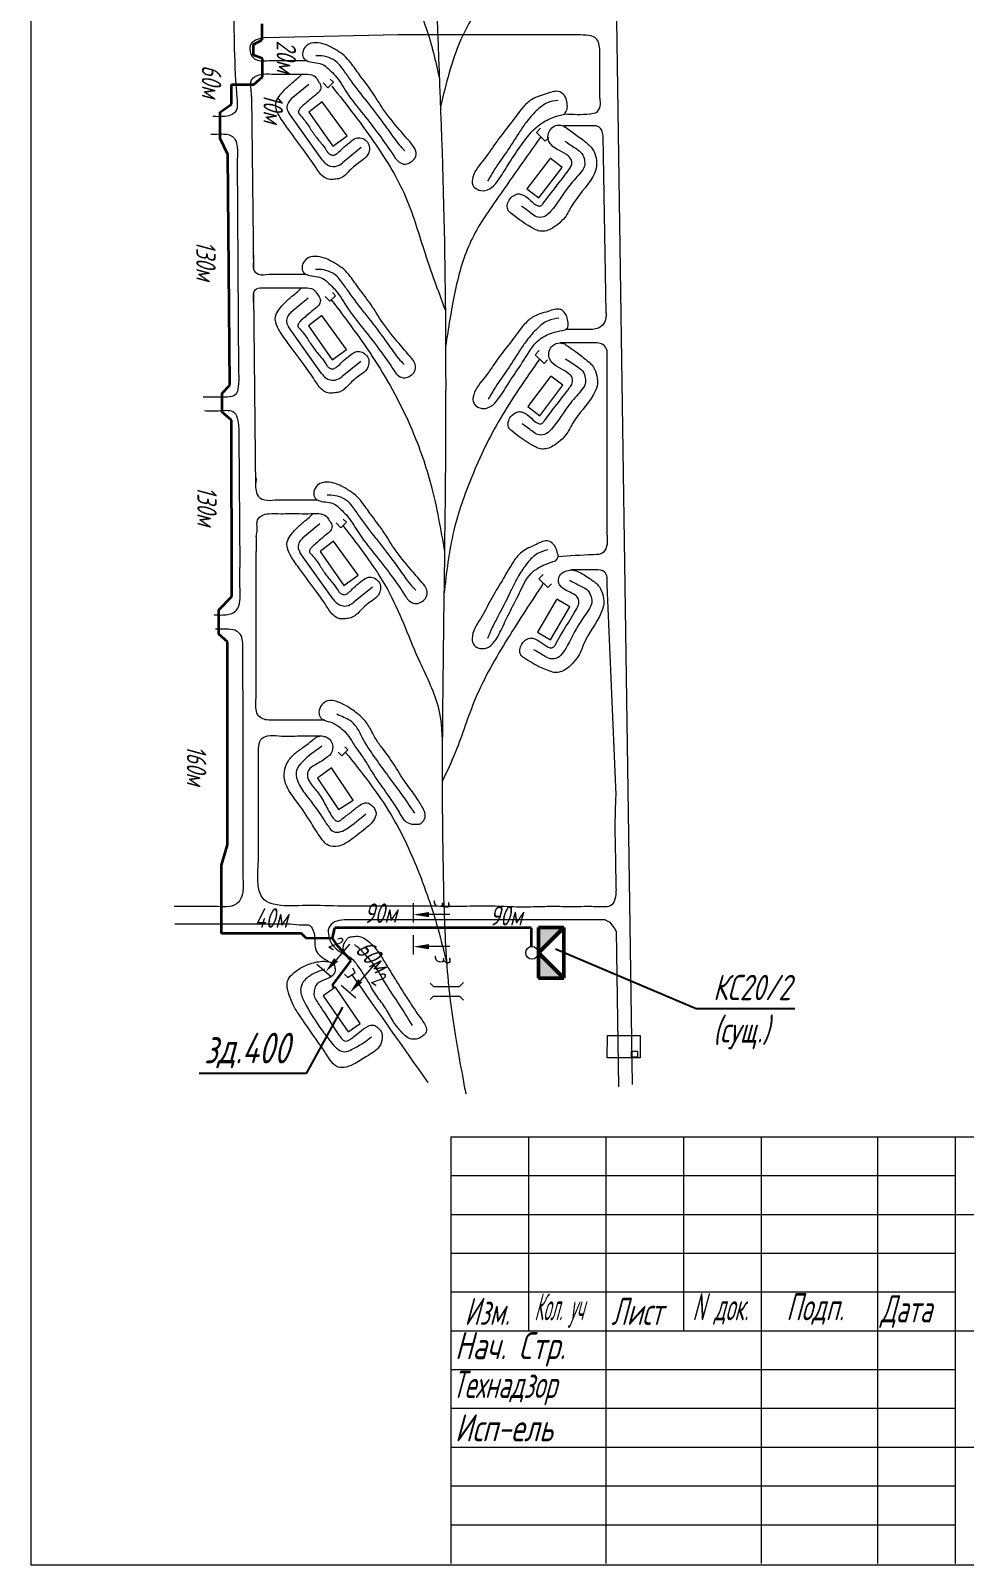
# Model space of a CAD drawing. Header units: millimetres. Extents: x 13096 to 18634, y -492 to 9335.
# Drawn here: x 13138 to 13625, y 2184 to 2985 of the extents above; entities that cross this region are included whole.
import ezdxf
from ezdxf import colors
from ezdxf.entities.mleader import LeaderData, LeaderLine
from ezdxf.math import Vec2, Vec3

# ---------------------------------------------------------------- set-up
doc = ezdxf.new("R2010")
doc.units = ezdxf.units.MM
for name, color, linetype, lineweight in [('Линия выноска', 137, 'Continuous', 20), ('Линия связи (Вновь)', 3, 'Continuous', 60), ('Рамка толстая', 7, 'Continuous', 60), ('Строительный', 251, 'Continuous', 13), ('ТаБлица', 253, 'Continuous', 25), ('текст', 7, 'Continuous', 25), ('Щиты пульты (Вновь)', 5, 'Continuous', 50), ('Элемент эл. схем', 7, 'Continuous', 35)]:
    doc.layers.add(name, color=color, linetype=linetype, lineweight=lineweight)
doc.styles.add('Simplex', font='simplex.shx', dxfattribs={"width": 0.7, "oblique": 15})

# ---------------------------------------------------------------- blocks, each defined once
blk = doc.blocks.new('_None')
blk = doc.blocks.new('A$C4BB167BF')
at = {"layer": 'Щиты пульты (Вновь)', "true_color": 0xc7c8ca}
h = blk.add_hatch(color=9, dxfattribs=at)
h.paths.add_polyline_path([(0, 3), (0, 0), (3, 3)])
h.paths.add_polyline_path([(6, 3), (3, 3), (6, 0)])
at = {"layer": 'Щиты пульты (Вновь)', "color": 252, "true_color": 0x939598}
for p, q in [((0, 3), (0, 0)), ((6, 3), (0, 3)), ((0, 0), (3, 3)), ((3, 3), (6, 0)), ((6, 0), (6, 3)), ((0, 0), (6, 0))]:
    blk.add_line(p, q, dxfattribs=at)

msp = doc.modelspace()

# ---------------------------------------------------------------- linework, layer by layer
at = {"color": 18, "lineweight": 20, "true_color": 0x000000}
for p, q in [((13437.91934, 2521.24113), (13440.30921, 2520.06817)), ((13440.30921, 2520.06817), (13442.1243, 2517.65052)), ((13442.1243, 2517.65052), (13442.77018, 2516.69743)), ((13442.77018, 2516.69743), (13443.56679, 2515.15436)), ((13357.30171, 2408.05611), (14106.55171, 2408.05611)), ((13357.30171, 2408.05611), (13357.30171, 2185.30611)), ((13397.80171, 2408.05611), (13397.80171, 2306.80611)), ((13438.30171, 2408.05611), (13438.30171, 2185.30611)), ((13478.80171, 2408.05611), (13478.80171, 2306.80611)), ((13519.30171, 2408.05611), (13519.30171, 2185.30611)), ((13580.05171, 2408.05611), (13580.05171, 2185.30611)), ((13620.55171, 2408.05611), (13620.55171, 2185.30611)), ((13357.30171, 2387.80611), (13620.55171, 2387.80611)), ((13357.30171, 2367.55611), (13620.55171, 2367.55611)), ((13620.55171, 2367.55611), (14106.55171, 2367.55611)), ((13357.30171, 2347.30611), (13620.55171, 2347.30611)), ((13357.30171, 2327.05611), (13620.55171, 2327.05611)), ((13357.30171, 2306.80611), (14106.55171, 2306.80611)), ((13357.30171, 2286.55611), (13620.55171, 2286.55611)), ((13357.30171, 2266.30611), (13620.55171, 2266.30611)), ((13357.30171, 2246.05611), (13620.55171, 2246.05611)), ((13620.55171, 2246.05611), (14106.55171, 2246.05611)), ((13357.30171, 2225.80611), (13620.55171, 2225.80611)), ((13357.30171, 2205.55611), (13620.55171, 2205.55611))]:
    msp.add_line(p, q, dxfattribs=at)
for points in [[(13439.04536, 2460.96476), (13456.09073, 2460.96476), (13456.09073, 2449.29416), (13438.98818, 2449.29416)], [(13451.70036, 2452.72053), (13454.76646, 2452.72053), (13454.76646, 2449.63742), (13451.70036, 2449.63742)]]:
    msp.add_lwpolyline(points, close=True, dxfattribs=at)
at = {"layer": 'Линия связи (Вновь)', "color": 18, "lineweight": 35, "true_color": 0x000000}
for p, q in [((13258.87063, 2980.47412), (13258.87063, 2988.83617)), ((13254.42997, 2978.11313), (13258.87063, 2980.47412)), ((13254.42997, 2972.47418), (13254.42997, 2978.11313)), ((13259.00807, 2970.80811), (13254.42997, 2972.47418)), ((13259.00807, 2961.19164), (13259.00807, 2970.80811)), ((13242.86012, 2957.20907), (13254.53583, 2957.20907)), ((13242.86012, 2946.98477), (13242.86012, 2957.20907)), ((13254.53583, 2957.20907), (13259.00807, 2961.19164)), ((13236.95463, 2942.79428), (13242.86012, 2946.98477)), ((13236.95463, 2929.06979), (13236.95463, 2942.79428)), ((13240.89701, 2920.72978), (13236.95463, 2929.06979)), ((13242.01898, 2800.27652), (13240.89701, 2920.72978)), ((13238.00221, 2796.05937), (13242.01898, 2800.27652)), ((13238.03012, 2786.22214), (13238.00221, 2796.05937)), ((13242.82058, 2782.08469), (13238.03012, 2786.22214)), ((13243.00063, 2689.93261), (13242.82058, 2782.08469)), ((13236.29978, 2683.01914), (13243.00063, 2689.93261)), ((13236.32808, 2670.39903), (13236.29978, 2683.01914)), ((13240.78474, 2666.28333), (13236.32808, 2670.39903)), ((13240.74237, 2560.39287), (13240.78474, 2666.28333)), ((13237.63774, 2549.72242), (13240.74237, 2560.39287)), ((13237.67279, 2514.14658), (13237.63642, 2549.76285)), ((13295.6594, 2511.62574), (13296.84887, 2517.13926)), ((13399.22183, 2517.13926), (13296.84887, 2517.13926)), ((13399.22183, 2517.13926), (13399.22183, 2507.30864)), ((13279.36714, 2514.1673), (13237.67279, 2514.14658)), ((13282.06131, 2511.45048), (13279.36714, 2514.1673)), ((13295.6594, 2511.62574), (13282.06131, 2511.45048)), ((13298.34005, 2507.45436), (13295.6594, 2511.62574)), ((13305.34686, 2499.99739), (13298.34005, 2507.45436)), ((13295.59913, 2487.08845), (13305.34686, 2499.99739)), ((13296.56805, 2485.63009), (13295.59913, 2487.08845))]:
    msp.add_line(p, q, dxfattribs=at)
at = {"layer": 'Рамка толстая', "color": 18, "lineweight": 20, "true_color": 0x000000}
for p in [(13138.07261, 3517.50277), (14106.69761, 2184.37777)]:
    msp.add_line(p, (13138.07261, 2184.37777), dxfattribs=at)
at = {"layer": 'Строительный', "color": 18, "lineweight": 20, "true_color": 0x000000}
for p, q in [((13437.41813, 3415.56604), (13451.95923, 2435.27087)), ((13329.83773, 2983.1411), (13260.02952, 2981.55307)), ((13415.95183, 2983.1411), (13329.83773, 2983.1411)), ((13435.08885, 2950.06338), (13435.08885, 2975.86189)), ((13283.16852, 2957.22946), (13274.0687, 2949.77466)), ((13290.68569, 2958.05432), (13293.19127, 2955.54873)), ((13293.19127, 2955.54873), (13296.08376, 2958.44122)), ((13296.08376, 2958.44122), (13294.44696, 2960.07802)), ((13253.38191, 2950.91304), (13254.27869, 2860.83341)), ((13290.15835, 2917.96751), (13272.79461, 2942.36374)), ((13401.98741, 2932.1242), (13404.18565, 2934.37712)), ((13406.64376, 2927.58086), (13401.98741, 2932.1242)), ((13420.24447, 2935.72727), (13416.34495, 2935.72727)), ((13310.59691, 2924.28518), (13300.87636, 2916.34652)), ((13408.53699, 2929.52119), (13406.64376, 2927.58086)), ((13438.4168, 2837.99328), (13436.84174, 2930.3982)), ((13245.84912, 2918.28742), (13246.59054, 2806.68284)), ((13254.40674, 2847.97142), (13255.41544, 2746.65051)), ((13282.91067, 2845.69298), (13273.81085, 2838.23817)), ((13291.75498, 2846.61603), (13294.26056, 2844.11045)), ((13294.26056, 2844.11045), (13297.15305, 2847.00294)), ((13297.15305, 2847.00294), (13295.51625, 2848.63974)), ((13289.9005, 2806.43102), (13272.53676, 2830.82726)), ((13431.25992, 2829.44777), (13417.35657, 2829.44777)), ((13433.5583, 2822.36798), (13414.31463, 2822.36798)), ((13310.33906, 2812.74869), (13300.61851, 2804.81003)), ((13401.32102, 2816.0923), (13403.51925, 2818.34521)), ((13405.97736, 2811.54896), (13401.32102, 2816.0923)), ((13407.87059, 2813.48928), (13405.97736, 2811.54896)), ((13438.85843, 2721.98618), (13438.85843, 2815.57465)), ((13246.71297, 2773.74722), (13247.18859, 2705.14056)), ((13288.99134, 2727.86161), (13279.89152, 2720.4068)), ((13297.46295, 2728.40837), (13299.96853, 2725.90278)), ((13299.96853, 2725.90278), (13302.86102, 2728.79527)), ((13302.86102, 2728.79527), (13301.22422, 2730.43207)), ((13255.66942, 2721.13846), (13255.74576, 2713.47066)), ((13255.74576, 2638.31337), (13255.74576, 2713.47066)), ((13295.98117, 2688.59965), (13278.61742, 2712.99588)), ((13403.27886, 2699.19596), (13405.4771, 2701.44888)), ((13407.93521, 2694.65262), (13403.27886, 2699.19596)), ((13316.41972, 2694.91732), (13306.69917, 2686.97866)), ((13409.82844, 2696.59294), (13407.93521, 2694.65262)), ((13443.60474, 2586.58298), (13438.85843, 2696.06567)), ((13248.76081, 2641.42067), (13248.76081, 2665.68727)), ((13248.76081, 2641.42067), (13248.76081, 2544.39805)), ((13303.58892, 2610.07368), (13302.06552, 2611.59709)), ((13256.9752, 2552.09368), (13256.9752, 2606.84336)), ((13300.43618, 2606.92093), (13298.55091, 2608.80621)), ((13303.58892, 2610.07368), (13300.43618, 2606.92093)), ((13213.28283, 2519.16951), (13273.25261, 2519.16951)), ((13437.91934, 2521.24113), (13305.22768, 2521.24113)), ((13443.60474, 2515.4659), (13444.80576, 2434.08449)), ((13301.83362, 2492.91386), (13303.65647, 2491.09101)), ((13303.65647, 2491.09101), (13307.42125, 2493.69472)), ((13307.42125, 2493.69472), (13306.22069, 2495.99549)), ((13346.47734, 2488.2545), (13348.28055, 2486.45129)), ((13348.28055, 2486.45129), (13361.83693, 2486.45129)), ((13361.83693, 2486.45129), (13363.9755, 2488.58986)), ((13346.47734, 2479.61232), (13348.28055, 2481.41553)), ((13348.28055, 2481.41553), (13361.83693, 2481.41553)), ((13361.83693, 2481.41553), (13363.9755, 2479.27697))]:
    msp.add_line(p, q, dxfattribs=at)
for points in [[(13290.20118, 2948.24359), (13283.29154, 2942.82595), (13295.71141, 2925.08758), (13303.23329, 2930.50521), (13290.20118, 2948.24359)], [(13409.00892, 2918.50068), (13397.05622, 2902.80242), (13403.31167, 2898.0395), (13415.44672, 2913.97726), (13409.19127, 2918.74018)], [(13289.94333, 2836.7071), (13283.03369, 2831.28947), (13295.45356, 2813.55109), (13302.97544, 2818.96873), (13289.94333, 2836.7071)], [(13409.4298, 2804.82717), (13397.47709, 2789.12891), (13403.73254, 2784.36599), (13415.8676, 2800.30375), (13409.61215, 2805.06666)], [(13296.02399, 2718.87573), (13289.11435, 2713.4581), (13301.53422, 2695.71972), (13309.05611, 2701.13735), (13296.02399, 2718.87573)], [(13412.51428, 2688.43026), (13402.50286, 2671.42808), (13409.27789, 2667.43873), (13419.44205, 2684.70029), (13412.66701, 2688.68964)], [(13295.11026, 2600.63595), (13287.74201, 2595.21186), (13298.75559, 2578.7846), (13306.35651, 2583.66629), (13295.11026, 2600.63595)], [(13297.18278, 2486.03865), (13290.71502, 2481.55139), (13303.73849, 2462.77987), (13310.02625, 2467.14224), (13297.18278, 2486.03865)]]:
    msp.add_lwpolyline(points, dxfattribs=at)
msp.add_open_spline([(13380.33147, 3464.73993), (13370.94443, 3450.56023), (13380.33147, 3464.73993), (13344.03209, 3398.95572), (13347.81408, 3266.07837), (13344.02647, 3093.8986), (13355.98815, 2895.84799), (13354.07398, 2702.01489), (13351.94123, 2568.08002), (13355.52776, 2481.11813), (13365.16158, 2430.44108), (13365.16158, 2430.44108), (13365.16158, 2430.44108), (13365.16158, 2430.44108), (13365.16158, 2430.44108), (13365.16158, 2430.44108), (13365.16158, 2430.44108), (13365.16158, 2430.44108), (13365.16158, 2430.44108)], degree=3, knots=[0, 0, 0, 0, 25.836333109, 49.871244762, 76.873917157, 116.334767859, 166.936096042, 211.721259242, 248.246118291, 257.850777941, 271.152471293, 282.284588503, 290.662390358, 305.749777897, 312.760031631, 324.633986925, 330.142951601, 332.123990533, 332.123990533, 332.123990533, 332.123990533], dxfattribs=at)
for points in [[(13294.28941, 3073.05697), (13315.7478, 3045.93649), (13332.8111, 3013.65021), (13344.45657, 2986.70124), (13351.36088, 2960.61392)], [(13402.96129, 3043.50527), (13381.85754, 3013.0509), (13362.62969, 2980.72242), (13351.92705, 2945.63776)], [(13244.08037, 3001.77584), (13245.79025, 2948.84878), (13245.32205, 2943.688), (13243.25364, 2941.61958), (13239.43861, 2940.55933), (13233.1336, 2940.55933)], [(13260.02952, 2981.55307), (13256.46995, 2980.71225), (13253.00786, 2978.27335), (13252.56401, 2974.54847), (13254.29505, 2971.12372), (13257.13573, 2969.79341), (13262.5064, 2969.79341)], [(13435.08885, 2975.86189), (13434.33621, 2979.28821), (13432.47813, 2981.7598), (13429.31399, 2982.74476), (13423.69047, 2983.1411), (13415.95183, 2983.1411)], [(13327.05752, 2920.84089), (13320.09778, 2930.71537), (13311.86765, 2941.38312), (13302.95595, 2953.23312), (13296.99046, 2961.94366), (13293.9927, 2964.94142), (13290.82682, 2967.49663), (13287.05319, 2968.57668), (13283.06886, 2969.30329), (13280.69305, 2970.73332), (13279.96575, 2973.4818), (13280.69305, 2975.81959), (13283.19441, 2978.32095), (13288.03019, 2978.98684), (13292.83668, 2977.72317), (13298.00977, 2974.93665), (13301.67788, 2972.31454), (13305.07759, 2968.60321), (13309.6417, 2962.34862), (13316.01662, 2953.70512), (13321.90321, 2944.56617), (13330.61691, 2933.53983), (13336.42673, 2926.73487), (13338.97973, 2922.7904), (13338.6643, 2918.96977), (13336.53788, 2916.84334), (13333.52782, 2915.68868), (13330.36796, 2916.72014), (13328.35884, 2918.77584), (13327.05752, 2920.84089)], [(13312.49104, 2949.68847), (13304.4927, 2960.34603), (13300.60356, 2965.76976), (13298.04327, 2968.72799), (13293.58182, 2971.33619), (13288.8299, 2972.26625), (13286.91246, 2972.26625)], [(13262.5064, 2969.79341), (13268.6304, 2969.79341), (13275.19863, 2969.79341), (13279.65565, 2969.79341), (13281.86607, 2969.79341)], [(13253.38191, 2950.91304), (13253.11765, 2954.65158), (13253.38191, 2959.49513), (13255.45032, 2961.56355), (13259.26535, 2962.6238), (13265.57036, 2962.6238)], [(13265.57036, 2962.6238), (13272.42549, 2962.6238), (13278.52902, 2962.6238), (13282.66638, 2962.6238), (13286.49701, 2961.33649), (13288.08632, 2959.09728), (13289.43496, 2956.60508), (13289.02745, 2954.1216), (13286.80767, 2951.90182), (13283.48511, 2949.09221), (13280.85848, 2946.8308), (13278.87923, 2945.04098), (13277.96638, 2943.70172), (13277.75525, 2942.58011), (13278.30284, 2941.82262), (13282.74552, 2936.13669), (13286.01648, 2931.18102), (13289.73315, 2926.52736), (13292.31561, 2923.04402), (13293.4678, 2921.40123), (13294.75279, 2920.59453), (13296.37639, 2920.39503), (13297.27067, 2920.84608), (13298.90884, 2922.06411), (13301.60581, 2924.65499), (13305.14624, 2927.54734), (13307.3467, 2929.03513), (13309.88055, 2929.43483), (13312.68113, 2928.28013), (13314.58252, 2925.74867), (13314.71201, 2922.44649), (13313.68356, 2920.13458), (13310.6548, 2917.35266), (13305.35163, 2913.11615), (13302.01037, 2909.77488), (13299.29763, 2908.24359), (13296.57246, 2907.8093), (13293.48096, 2907.8093), (13290.7385, 2909.17923), (13286.5257, 2914.53547), (13280.97956, 2922.39105), (13272.7478, 2933.6089), (13268.35668, 2939.93431), (13266.18837, 2944.60591), (13266.18837, 2948.26625), (13268.34782, 2951.88736), (13270.54942, 2954.4591)], [(13270.54942, 2954.4591), (13274.67547, 2958.23179), (13277.55836, 2960.63683), (13279.57843, 2962.65689)], [(13295.21574, 2956.41675), (13318.38728, 2925.55057), (13333.55142, 2899.07768), (13343.20623, 2871.1052), (13354.4856, 2839.28877)], [(13274.0687, 2949.77466), (13272.57513, 2947.85047), (13271.79992, 2944.9611), (13272.79461, 2942.36374)], [(13312.49104, 2949.68847), (13321.29713, 2938.11652), (13326.27619, 2931.24717), (13331.80848, 2924.14096), (13333.30943, 2922.64001)], [(13416.59161, 2941.75595), (13411.03676, 2940.18146), (13404.29869, 2936.74228), (13395.03171, 2927.01884), (13388.47053, 2917.20626), (13383.37683, 2909.1805), (13375.20108, 2901.89445), (13371.00927, 2902.53426), (13368.85229, 2904.69124), (13368.85229, 2908.93736), (13375.00157, 2918.58001), (13381.43472, 2927.70416), (13388.54064, 2936.96523), (13394.91331, 2945.23044), (13399.60954, 2949.43873), (13407.70206, 2952.52145), (13414.28088, 2953.39393), (13417.1323, 2950.54251), (13418.00694, 2947.34481), (13418.00694, 2944.32025), (13416.59161, 2941.75595)], [(13413.30852, 2948.96622), (13407.66076, 2947.63415), (13401.94285, 2943.45962), (13396.52863, 2937.29766), (13392.78999, 2931.89903), (13386.48781, 2922.17756), (13380.20118, 2912.96524), (13376.4814, 2906.73799)], [(13435.08885, 2950.06338), (13435.08885, 2945.95004), (13433.29907, 2942.703), (13430.11667, 2941.75595), (13416.59161, 2941.75595)], [(13416.34495, 2935.51557), (13412.67537, 2935.9888), (13410.03951, 2934.53855), (13408.29512, 2931.75124), (13408.29512, 2928.22351), (13409.68765, 2925.83857), (13418.73913, 2919.77683), (13420.27257, 2917.73316), (13420.27257, 2915.0162), (13418.91281, 2912.68241), (13405.38844, 2894.94542), (13404.38443, 2893.94141), (13402.7542, 2893.94141), (13398.93836, 2896.77347), (13394.74714, 2899.69546), (13392.74816, 2900.15632), (13390.31866, 2899.38822), (13387.78983, 2896.85939), (13386.77381, 2894.00319), (13387.2966, 2891.54526), (13388.71058, 2890.13128), (13401.01911, 2881.78618), (13403.78169, 2880.76219), (13406.47664, 2880.76219), (13409.43031, 2881.77454), (13413.09545, 2884.18694), (13416.95743, 2888.04892), (13420.44267, 2893.94076), (13431.4117, 2909.09699), (13433.21503, 2913.49067), (13433.11597, 2918.87891), (13431.35874, 2923.41129), (13427.39852, 2927.37151), (13421.69546, 2931.71838), (13416.34495, 2935.51557)], [(13436.84174, 2930.3982), (13436.00404, 2933.56603), (13433.9156, 2935.39659), (13430.87743, 2935.72727), (13420.24447, 2935.72727)], [(13232.1531, 2931.25779), (13237.87691, 2931.40588), (13242.72046, 2930.47587), (13244.78887, 2928.40746), (13245.84912, 2924.59243), (13245.84912, 2918.28742)], [(13404.31558, 2929.85253), (13380.59427, 2896.33056), (13367.16905, 2874.13662), (13359.46356, 2848.87746), (13354.60668, 2820.54326)], [(13416.84758, 2927.72559), (13422.49964, 2923.92809), (13425.77188, 2921.22031), (13427.06095, 2917.72001), (13427.06095, 2914.66616), (13424.84819, 2911.00076), (13418.66529, 2903.75309), (13409.42281, 2890.99457), (13405.81279, 2888.21689), (13402.08104, 2888.21689), (13399.1336, 2890.09059), (13394.14239, 2893.8188)], [(13290.15835, 2917.96751), (13292.3679, 2915.68347), (13297.05099, 2914.45283), (13300.87636, 2916.34652)], [(13254.18782, 2869.96099), (13254.19716, 2869.02333), (13254.21663, 2867.0673), (13254.24698, 2864.01869), (13254.27869, 2860.83341), (13256.87788, 2858.25693), (13262.24855, 2858.25693)], [(13326.79967, 2809.30441), (13319.83993, 2819.17888), (13311.60981, 2829.84663), (13302.6981, 2841.69663), (13296.73261, 2850.40718), (13293.73485, 2853.40494), (13290.56897, 2855.96014), (13286.79534, 2857.0402), (13282.81102, 2857.76681), (13280.4352, 2859.19683), (13279.70791, 2861.94531), (13280.4352, 2864.2831), (13282.93656, 2866.78446), (13287.77235, 2867.45036), (13292.57883, 2866.18669), (13297.75192, 2863.40017), (13301.42003, 2860.77806), (13304.81975, 2857.06673), (13309.38386, 2850.81213), (13315.75877, 2842.16864), (13321.64536, 2833.02968), (13330.35907, 2822.00334), (13336.16888, 2815.19838), (13338.72188, 2811.25391), (13338.40645, 2807.43328), (13336.28003, 2805.30686), (13333.26997, 2804.1522), (13330.11011, 2805.18365), (13328.10099, 2807.23935), (13326.79967, 2809.30441)], [(13312.23319, 2838.15199), (13304.23485, 2848.80954), (13300.34571, 2854.23327), (13297.78542, 2857.1915), (13293.32397, 2859.7997), (13288.57205, 2860.72977), (13286.65461, 2860.72977)], [(13262.24855, 2858.25693), (13268.37255, 2858.25693), (13274.94078, 2858.25693), (13279.3978, 2858.25693), (13281.60822, 2858.25693)], [(13254.49217, 2839.39018), (13254.45493, 2843.13098), (13254.40674, 2847.97142), (13255.19247, 2850.02706), (13259.0075, 2851.08731), (13265.31251, 2851.08731)], [(13265.31251, 2851.08731), (13272.16764, 2851.08731), (13278.27117, 2851.08731), (13282.40853, 2851.08731), (13286.23916, 2849.80001), (13287.82847, 2847.5608), (13289.17711, 2845.0686), (13288.7696, 2842.58512), (13286.54983, 2840.36534), (13283.22727, 2837.55572), (13280.60064, 2835.29431), (13278.62138, 2833.5045), (13277.70853, 2832.16524), (13277.4974, 2831.04363), (13278.04499, 2830.28614), (13282.48767, 2824.60021), (13285.75864, 2819.64454), (13289.4753, 2814.99087), (13292.05776, 2811.50754), (13293.20995, 2809.86474), (13294.49494, 2809.05805), (13296.11854, 2808.85854), (13297.01282, 2809.3096), (13298.65099, 2810.52762), (13301.34796, 2813.11851), (13304.88839, 2816.01086), (13307.08885, 2817.49864), (13309.6227, 2817.89835), (13312.42329, 2816.74365), (13314.32467, 2814.21218), (13314.45416, 2810.91), (13313.42571, 2808.59809), (13310.39695, 2805.81617), (13305.09378, 2801.57966), (13301.75252, 2798.2384), (13299.03978, 2796.70711), (13296.31462, 2796.27281), (13293.22312, 2796.27281), (13290.48065, 2797.64274), (13286.26785, 2802.99899), (13280.72171, 2810.85457), (13272.48995, 2822.07242), (13268.09883, 2828.39782), (13265.93052, 2833.06943), (13265.93052, 2836.72976), (13268.08997, 2840.35088), (13270.29157, 2842.92262)], [(13270.29157, 2842.92262), (13274.41762, 2846.69531), (13277.30051, 2849.10034), (13279.32058, 2851.12041)], [(13294.95789, 2844.88027), (13317.68723, 2813.23555), (13336.9316, 2777.2949), (13347.06619, 2747.8925), (13354.03235, 2713.37428)], [(13273.81085, 2838.23817), (13272.31728, 2836.31399), (13271.54207, 2833.42461), (13272.53676, 2830.82726)], [(13312.23319, 2838.15199), (13321.03928, 2826.58003), (13326.01834, 2819.71069), (13331.55063, 2812.60448), (13333.05158, 2811.10353)], [(13417.01249, 2829.17261), (13411.45764, 2827.93609), (13403.63934, 2824.14899), (13395.45258, 2813.34533), (13388.89141, 2803.53275), (13383.79771, 2795.50699), (13375.62196, 2788.22094), (13371.43015, 2788.86075), (13369.27317, 2791.01773), (13369.27317, 2795.26384), (13375.42245, 2804.90649), (13381.8556, 2814.03065), (13388.96151, 2823.29172), (13395.33418, 2831.55693), (13400.03041, 2835.76522), (13408.12294, 2838.84794), (13414.70175, 2839.72042), (13417.55317, 2836.869), (13418.42782, 2833.6713), (13418.42782, 2830.64674), (13417.01249, 2829.17261)], [(13438.4168, 2837.99328), (13437.62487, 2833.37495), (13434.36789, 2830.11797), (13431.25992, 2829.44777)], [(13413.7294, 2835.29271), (13408.08163, 2833.96063), (13402.36372, 2829.78611), (13396.94951, 2823.62415), (13393.21086, 2818.22552), (13386.90869, 2808.50404), (13380.62205, 2799.29173), (13376.90228, 2793.06447)], [(13416.76583, 2821.84206), (13413.09625, 2822.31529), (13410.46039, 2820.86504), (13408.71599, 2818.07773), (13408.71599, 2814.55), (13410.10853, 2812.16506), (13419.16001, 2806.10332), (13420.69345, 2804.05965), (13420.69345, 2801.34269), (13419.33368, 2799.0089), (13405.80932, 2781.27191), (13404.80531, 2780.26789), (13403.17507, 2780.26789), (13399.35923, 2783.09996), (13395.16801, 2786.02194), (13393.16904, 2786.48281), (13390.73953, 2785.71471), (13388.21071, 2783.18588), (13387.19468, 2780.32968), (13387.71747, 2777.87175), (13389.13146, 2776.45777), (13401.43998, 2768.11266), (13404.20257, 2767.08868), (13406.89752, 2767.08868), (13409.85119, 2768.10102), (13413.51632, 2770.51343), (13417.37831, 2774.37541), (13420.86354, 2780.26724), (13431.83258, 2795.42347), (13433.6359, 2799.81716), (13433.53684, 2805.2054), (13431.77961, 2809.73778), (13427.81939, 2813.698), (13422.11633, 2818.04486), (13416.76583, 2821.84206)], [(13438.85843, 2815.57465), (13438.85843, 2818.20946), (13436.70186, 2821.51839), (13433.5583, 2822.36798)], [(13403.64919, 2813.82063), (13383.07286, 2782.80499), (13368.27234, 2752.51065), (13358.88664, 2724.38018), (13353.75215, 2691.20647)], [(13417.26846, 2814.05208), (13422.92052, 2810.25458), (13426.19276, 2807.54679), (13427.48183, 2804.0465), (13427.48183, 2800.99265), (13425.26907, 2797.32725), (13419.08616, 2790.07958), (13409.84369, 2777.32106), (13406.23367, 2774.54337), (13402.50192, 2774.54337), (13399.55447, 2776.41708), (13394.56327, 2780.14529)], [(13246.59054, 2806.68284), (13246.39395, 2799.48266), (13244.95243, 2795.35892), (13240.56234, 2794.11525), (13235.11351, 2793.99772), (13228.13757, 2793.99772)], [(13289.9005, 2806.43102), (13292.11006, 2804.14698), (13296.79314, 2802.91634), (13300.61851, 2804.81003)], [(13228.79882, 2787.02932), (13237.18806, 2787.02932), (13244.18656, 2786.13292), (13246.12169, 2781.7717), (13246.71297, 2773.74722)], [(13255.54619, 2752.1585), (13255.72967, 2751.31768), (13255.42388, 2748.87878), (13255.70389, 2745.15391), (13257.43493, 2741.72916), (13260.27562, 2740.39885), (13265.64628, 2740.39885)], [(13332.88033, 2691.47303), (13325.92059, 2701.34751), (13317.69047, 2712.01526), (13308.77876, 2723.86526), (13302.81327, 2732.5758), (13299.81552, 2735.57356), (13296.64963, 2738.12877), (13292.876, 2739.20882), (13288.89168, 2739.93543), (13286.51587, 2741.36546), (13285.78857, 2744.11394), (13286.51587, 2746.45173), (13289.01723, 2748.95309), (13293.85301, 2749.61898), (13298.65949, 2748.35532), (13303.83258, 2745.5688), (13307.5007, 2742.94668), (13310.90041, 2739.23536), (13315.46452, 2732.98076), (13321.83943, 2724.33726), (13327.72602, 2715.19831), (13336.43973, 2704.17197), (13342.24954, 2697.36701), (13344.80255, 2693.42254), (13344.48712, 2689.60191), (13342.36069, 2687.47549), (13339.35063, 2686.32082), (13336.19077, 2687.35228), (13334.18166, 2689.40798), (13332.88033, 2691.47303)], [(13265.64628, 2740.39885), (13274.45321, 2740.42555), (13281.02145, 2740.42555), (13285.47846, 2740.42555), (13287.68889, 2740.42555)], [(13318.31386, 2720.32061), (13310.31551, 2730.97817), (13306.42638, 2736.4019), (13303.86608, 2739.36013), (13299.40464, 2741.96833), (13294.65271, 2742.8984), (13292.73527, 2742.8984)], [(13255.66942, 2721.13846), (13256.25754, 2725.25702), (13256.52179, 2730.10057), (13258.59021, 2732.16898), (13262.40524, 2733.22923), (13268.71025, 2733.22923)], [(13268.71025, 2733.22923), (13278.24831, 2733.25594), (13284.35184, 2733.25594), (13288.48919, 2733.25594), (13292.31983, 2731.96863), (13293.90913, 2729.72942), (13295.25778, 2727.23723), (13294.85027, 2724.75374), (13292.63049, 2722.53397), (13289.30793, 2719.72435), (13286.6813, 2717.46294), (13284.70205, 2715.67313), (13283.78919, 2714.33386), (13283.57807, 2713.21226), (13284.12565, 2712.45476), (13288.56834, 2706.76884), (13291.8393, 2701.81316), (13295.55597, 2697.1595), (13298.13842, 2693.67616), (13299.29062, 2692.03337), (13300.5756, 2691.22667), (13302.1992, 2691.02717), (13303.09349, 2691.47822), (13304.73165, 2692.69625), (13307.42863, 2695.28714), (13310.96906, 2698.17948), (13313.16951, 2699.66727), (13315.70337, 2700.06698), (13318.50395, 2698.91227), (13320.40534, 2696.38081), (13320.53482, 2693.07863), (13319.50638, 2690.76672), (13316.47762, 2687.9848), (13311.17445, 2683.74829), (13307.83318, 2680.40703), (13305.12045, 2678.87574), (13302.39528, 2678.44144), (13299.30378, 2678.44144), (13296.56131, 2679.81137), (13292.34851, 2685.16761), (13286.80238, 2693.0232), (13278.57062, 2704.24105), (13274.17949, 2710.56645), (13272.01119, 2715.23806), (13272.01119, 2718.89839), (13274.17063, 2722.51951), (13276.37223, 2725.09125)], [(13276.37223, 2725.09125), (13280.49828, 2728.86393), (13283.38118, 2731.26897), (13285.40124, 2733.28904)], [(13301.03855, 2727.0489), (13325.476, 2691.42795), (13341.09996, 2655.80701), (13350.91918, 2631.55539), (13352.88184, 2609.72107)], [(13279.89152, 2720.4068), (13278.39794, 2718.48262), (13277.62273, 2715.59324), (13278.61742, 2712.99588)], [(13318.31386, 2720.32061), (13327.11995, 2708.74866), (13332.099, 2701.87932), (13337.6313, 2694.7731), (13339.13225, 2693.27215)], [(13411.98478, 2708.67589), (13406.61524, 2706.79084), (13399.29993, 2702.10532), (13392.4489, 2690.40894), (13387.09478, 2679.88899), (13382.98641, 2671.31695), (13375.73013, 2663.11477), (13371.49207, 2663.25413), (13369.09504, 2665.14076), (13368.59266, 2669.35705), (13373.55789, 2679.65952), (13378.86633, 2689.48072), (13384.82662, 2699.51747), (13390.17664, 2708.47861), (13394.34198, 2713.21298), (13402.01294, 2717.23151), (13408.44232, 2718.87622), (13411.61107, 2716.38219), (13412.85791, 2713.31044), (13413.21576, 2710.30712), (13411.98478, 2708.67589)], [(13438.85843, 2721.98618), (13438.85843, 2717.35695), (13436.79774, 2712.92453), (13431.76957, 2711.81643), (13413.31131, 2710.71265)], [(13408.00065, 2714.36457), (13402.55016, 2712.37364), (13397.36632, 2707.55193), (13392.71918, 2700.79266), (13389.64553, 2694.98962), (13384.53781, 2684.59079), (13379.38528, 2674.69938), (13376.4284, 2668.07576)], [(13233.85772, 2680.50297), (13240.00637, 2680.50297), (13245.43701, 2682.81151), (13247.18859, 2687.73318), (13247.18859, 2697.59401), (13247.18859, 2705.14056)], [(13420.04669, 2703.93259), (13417.15947, 2703.15575), (13414.59579, 2701.52174), (13413.51773, 2698.99709), (13413.70894, 2697.01037), (13415.48119, 2694.56529), (13422.02516, 2690.84866), (13423.78963, 2689.00078), (13424.11108, 2686.3029), (13423.03699, 2683.82463), (13411.70615, 2664.61209), (13410.82798, 2663.49634), (13409.2092, 2663.30346), (13405.08509, 2665.66416), (13400.5776, 2668.06974), (13398.53814, 2668.29086), (13396.21657, 2667.24071), (13394.0047, 2664.43045), (13393.33375, 2661.4741), (13394.14367, 2659.09529), (13395.71502, 2657.85853), (13408.92444, 2651.02832), (13411.78877, 2650.33838), (13414.46479, 2650.65723), (13417.27794, 2652.01193), (13420.63191, 2654.84102), (13424.00984, 2659.13281), (13426.77351, 2665.39561), (13435.8723, 2681.74318), (13437.14312, 2686.31936), (13436.40726, 2691.65803), (13434.12612, 2695.95068), (13429.72517, 2699.41453), (13423.54787, 2703.05611), (13420.04669, 2703.93259)], [(13438.85843, 2696.06567), (13438.85843, 2700.12149), (13437.5665, 2702.76274), (13432.79738, 2703.90211), (13420.20057, 2703.90211)], [(13405.60704, 2696.92429), (13387.09453, 2668.22974), (13370.09851, 2636.57459), (13359.7342, 2608.8954), (13352.85182, 2593.36704)], [(13419.20645, 2698.5178), (13425.26811, 2695.41569), (13428.83773, 2693.11408), (13430.53188, 2689.79088), (13430.8932, 2686.75848), (13429.12965, 2682.85702), (13423.84767, 2674.92873), (13416.17963, 2661.16632), (13412.92361, 2657.98102), (13409.21807, 2657.5395), (13406.06964, 2659.05132), (13400.67239, 2662.16281)], [(13295.98117, 2688.59965), (13298.19072, 2686.31561), (13302.87381, 2685.08497), (13306.69917, 2686.97866)], [(13248.76081, 2665.68727), (13247.88281, 2669.61391), (13245.5354, 2671.96132), (13241.29494, 2672.90471), (13234.57295, 2672.90471)], [(13291.54549, 2625.46147), (13282.15325, 2625.46147), (13268.95831, 2625.46147), (13263.16271, 2625.46147), (13259.83619, 2625.92742), (13257.3898, 2627.34039), (13256.1284, 2629.17343), (13255.59286, 2633.06865), (13255.74576, 2638.31337)], [(13340.7972, 2571.24687), (13336.86907, 2571.24687), (13333.49898, 2572.86821), (13330.78969, 2576.63122), (13326.75879, 2583.03495), (13320.79787, 2591.50648), (13316.76697, 2597.44809), (13312.26621, 2604.79599), (13306.1078, 2613.6697), (13303.26636, 2618.02688), (13300.08496, 2621.20828), (13295.30846, 2624.1834), (13290.9613, 2625.6332), (13289.27514, 2626.93272), (13288.53527, 2629.65081), (13289.97356, 2633.39943), (13293.0543, 2635.57237), (13297.79003, 2635.19468), (13303.40005, 2632.5379), (13309.13759, 2628.45944), (13312.585, 2625.13427), (13316.13806, 2619.44128), (13318.28734, 2615.47431), (13321.67521, 2610.77945), (13328.29553, 2601.38674), (13334.00561, 2592.38016), (13339.17867, 2585.36673), (13342.68706, 2579.63899), (13343.93732, 2576.47382), (13343.67527, 2573.9893), (13342.58309, 2572.38975), (13341.4509, 2571.43232), (13340.7972, 2571.24687)], [(13338.57315, 2577.00813), (13330.30989, 2588.70335), (13324.03517, 2597.21003), (13317.35455, 2606.59448), (13311.10265, 2616.4835), (13308.02384, 2622.01927), (13304.78601, 2625.25711), (13301.54528, 2626.89774), (13297.82253, 2628.54)], [(13256.9752, 2606.84336), (13256.9752, 2610.68239), (13258.1716, 2615.35306), (13261.64251, 2617.2638), (13267.52181, 2617.2638), (13278.73278, 2617.2638), (13285.09669, 2617.2638), (13289.81207, 2617.22418)], [(13285.12709, 2615.05101), (13279.37383, 2610.588), (13274.85663, 2607.04004), (13271.62998, 2602.44164), (13270.34439, 2597.25351), (13271.67303, 2590.9959), (13277.10592, 2582.7405), (13284.55006, 2571.65051), (13289.42209, 2564.1263), (13293.31954, 2560.22886), (13298.67583, 2559.69019), (13304.39099, 2562.48755), (13312.80837, 2568.90216), (13316.94702, 2573.04082), (13318.29332, 2576.71425), (13316.93186, 2580.13813), (13313.36389, 2582.38946), (13309.88122, 2581.13129), (13305.56808, 2577.64597), (13300.86946, 2574.13235), (13299.21872, 2572.90198), (13297.53436, 2572.90198), (13295.48718, 2574.95354), (13291.78002, 2581.48083), (13287.52717, 2588.26717), (13284.03442, 2592.64924), (13282.54403, 2596.08805), (13282.54403, 2597.91523), (13283.79233, 2600.20644), (13286.95767, 2602.36517), (13292.79321, 2606.11722), (13294.9521, 2608.27611), (13295.54055, 2612.66445), (13294.37163, 2615.24574), (13291.74067, 2616.86158), (13289.54278, 2617.21835), (13287.59195, 2616.7079), (13285.12709, 2615.05101)], [(13290.07265, 2611.84663), (13279.72145, 2603.60717), (13276.8123, 2599.24905), (13276.8123, 2595.51167), (13278.34743, 2591.56981), (13282.91071, 2584.88633), (13290.15573, 2574.92422), (13293.76233, 2569.55775), (13296.02547, 2567.29461), (13299.89896, 2567.29461), (13303.18008, 2568.94161), (13312.95471, 2576.56034)], [(13302.27756, 2608.76232), (13326.17426, 2576.00484), (13340.94486, 2545.11899), (13352.34212, 2510.04683), (13355.16554, 2498.16717)], [(13443.60474, 2537.36922), (13443.39446, 2555.18291), (13443.15239, 2568.62065), (13443.60474, 2586.58298)], [(13443.60474, 2537.36922), (13440.54125, 2528.54187), (13437.25068, 2528.0088), (13428.87347, 2528.18686), (13421.56569, 2528.0088), (13411.76258, 2528.18686), (13403.20709, 2528.04297), (13391.6112, 2527.9252), (13378.90394, 2528.3912), (13365.71329, 2528.2747), (13357.03036, 2528.15819), (13348.3785, 2528.3912), (13335.37145, 2528.3912), (13319.73973, 2528.3912), (13298.5103, 2528.47861), (13279.93126, 2528.6955), (13264.78011, 2529.46512), (13259.93056, 2531.76847), (13256.9752, 2538.20152), (13256.57352, 2545.66653), (13256.9752, 2552.09368)], [(13248.76081, 2544.39805), (13248.92658, 2538.34168), (13248.56088, 2534.90831), (13246.40308, 2530.34616), (13241.81992, 2528.17431), (13235.83811, 2528.17431), (13223.11198, 2528.17431), (13213.00795, 2528.17431)], [(13273.25261, 2519.16951), (13280.11955, 2518.69853), (13283.78633, 2518.24585), (13285.68368, 2515.09452), (13286.3274, 2511.52237), (13286.89577, 2505.51326), (13293.87657, 2499.40228)], [(13305.22768, 2521.24113), (13301.71129, 2521.24113), (13296.66015, 2520.13204), (13293.62521, 2517.0971), (13293.62521, 2512.81765), (13295.24128, 2508.62178), (13302.3684, 2502.94614)], [(13301.10283, 2506.15422), (13301.85248, 2503.8675), (13305.41473, 2501.10495), (13307.73254, 2498.78715), (13311.10957, 2493.95855), (13314.50355, 2488.46982), (13318.66353, 2481.56572), (13323.34733, 2475.06412), (13327.16447, 2468.38004), (13331.35648, 2462.9839), (13334.0239, 2460.31648), (13336.87508, 2459.00704), (13341.57946, 2459.91086), (13344.51824, 2462.84964), (13342.80079, 2468.22613), (13340.13467, 2471.92781), (13336.21466, 2477.7668), (13332.20416, 2483.96577), (13328.39474, 2490.11403), (13324.48785, 2496.39969), (13320.91575, 2502.3284), (13317.77184, 2506.73203), (13314.84215, 2509.66172), (13308.77961, 2512.67255), (13305.37697, 2512.4059), (13303.86437, 2511.95744), (13302.73969, 2510.65781), (13301.81907, 2509.15021), (13301.40274, 2507.90255), (13301.10283, 2506.15422)], [(13337.35434, 2466.03306), (13329.61601, 2478.35783), (13322.8808, 2488.6797), (13317.48877, 2497.43409), (13312.95056, 2502.84547), (13308.9067, 2506.80975), (13307.02995, 2508.32523)], [(13293.87657, 2499.40228), (13291.79198, 2499.6072), (13290.28757, 2499.6072), (13286.42409, 2499.06073), (13280.06289, 2496.74638), (13275.05585, 2493.26652), (13272.43686, 2490.04359), (13271.86417, 2487.00689), (13272.98416, 2482.01472), (13275.06993, 2476.83063), (13279.93448, 2469.16267), (13285.79609, 2460.61832), (13290.52322, 2453.93519), (13294.54757, 2447.85018), (13297.59901, 2444.79874), (13301.62337, 2444.20161), (13306.47373, 2445.85487), (13313.38896, 2449.9635), (13320.01321, 2455.09772), (13321.55186, 2459.41915), (13320.91179, 2462.89621), (13319.15092, 2464.99531), (13317.15309, 2466.25051), (13314.14849, 2465.73613), (13309.68924, 2462.69638), (13306.62288, 2460.24869), (13304.72437, 2458.84218), (13303.43431, 2458.1137), (13301.91988, 2458.1137), (13300.54178, 2459.0344), (13298.96258, 2461.07099), (13294.69441, 2467.4861), (13290.42775, 2474.17905), (13287.37215, 2478.85701), (13286.00164, 2481.66883), (13286.00164, 2484.08877), (13286.91391, 2486.98014), (13290.53546, 2489.54061), (13295.34846, 2492.02342), (13296.92488, 2494.67415), (13296.76341, 2496.77862), (13296.32721, 2498.01935), (13294.87598, 2498.99241), (13293.87657, 2499.40228)], [(13291.4348, 2495.4854), (13282.87296, 2491.44676), (13280.3412, 2488.915), (13278.9624, 2484.69856), (13280.83105, 2478.55876), (13290.34892, 2463.33642), (13295.2371, 2456.94338), (13298.65972, 2453.52076), (13301.94658, 2452.44709), (13305.56039, 2453.5053), (13315.96564, 2460.16585)], [(13305.70658, 2492.56058), (13345.36431, 2436.32701)]]:
    msp.add_spline(points, degree=3, dxfattribs=at)
at = {"layer": 'Щиты пульты (Вновь)', "color": 18, "lineweight": 20, "true_color": 0x000000}
msp.add_circle((13399.719, 2504.03872), 3.3075, dxfattribs=at)
at = {"layer": 'Элемент эл. схем', "color": 18, "lineweight": 20, "true_color": 0x000000}
for p, q in [((13337.7274, 2529.97353), (13337.74241, 2519.85028)), ((13356.75379, 2524.00347), (13345.98628, 2523.9875)), ((13304.46594, 2508.51623), (13297.41223, 2500.38083)), ((13337.7522, 2513.25028), (13337.76721, 2503.12702)), ((13356.77859, 2507.28022), (13346.01108, 2507.26425)), ((13287.47574, 2498.07696), (13295.12437, 2491.4453)), ((13317.1012, 2497.56095), (13310.04749, 2489.42556)), ((13300.111, 2487.12169), (13307.75963, 2480.49003))]:
    msp.add_line(p, q, dxfattribs=at)
for points in [[(13345.98425, 2525.3625), (13345.98832, 2522.61251), (13337.73629, 2523.97527)], [(13346.00904, 2508.63925), (13346.01312, 2505.88925), (13337.76109, 2507.25202)], [(13296.37335, 2501.28158), (13298.45111, 2499.48008), (13292.00773, 2494.14755)], [(13309.00861, 2490.32631), (13311.08637, 2488.52481), (13304.64299, 2483.19228)]]:
    msp.add_solid(points, dxfattribs=at)

# ---------------------------------------------------------------- block references
at = {"color": 18, "lineweight": 20, "true_color": 0x000000, "xscale": 4.41, "yscale": 4.41, "zscale": 4.41, "rotation": 90}
msp.add_blockref('A$C4BB167BF', (13416.25637, 2490.80892), dxfattribs=at)

# ---------------------------------------------------------------- texts
at = {"color": 18, "lineweight": 20, "true_color": 0x000000, "style": 'Simplex', "oblique": 15}
for s, width, p in [('Изм.', 0.6, (13364.50128, 2309.84361)), ('Кол. уч', 0.4, (13400.85565, 2312.20611)), ('Лист', 0.6, (13441.17608, 2309.84361)), ('N', 0.5, (13483.37362, 2312.20611)), ('Подп.', 0.6, (13532.37378, 2312.20611)), ('Дата', 0.6, (13581.57738, 2311.19361)), ('док.', 0.5, (13494.64768, 2312.20611)), ('Нач. Стр.', 0.7, (13359.46171, 2291.95611)), ('Технадзор', 0.6, (13358.11171, 2271.70611)), ('Исп-ель', 0.7, (13359.46171, 2249.09361))]:
    msp.add_text(s, height=14.175, dxfattribs=dict(at, width=width)).set_placement(p)
at = {"layer": 'ТаБлица', "color": 18, "lineweight": 20, "true_color": 0x000000, "char_height": 10.164, "width": 275.88, "attachment_point": 5, "style": 'Simplex'}
for s, insert, rotation in [('20м', (13271.47776, 2971.89063), 270), ('60м', (13232.45759, 2958.921), 270), ('10м', (13264.65454, 2944.82427), 270), ('130м', (13229.54559, 2865.41044), 270), ('130м', (13230.09881, 2737.33152), 270), ('160м', (13224.64368, 2601.975), 270), ('60м', (13316.36892, 2502.27774), 312.01622166)]:
    msp.add_mtext(s, dxfattribs=dict(at, insert=insert, rotation=rotation))
for s, insert in [('40м', (13263.5629, 2522.22082)), ('90м', (13320.58591, 2524.74636)), ('90м', (13386.05569, 2523.40415))]:
    msp.add_mtext(s, dxfattribs=dict(at, insert=insert))
at = {"layer": 'текст', "color": 18, "lineweight": 20, "true_color": 0x000000, "char_height": 11.55, "attachment_point": 5, "style": 'Simplex'}
for s, insert, rotation in [('{\\H0.7x;3}', (13352.44231, 2530.45659), 277.50996044), ('{\\H0.7x;2}', (13296.76732, 2509.49749), 326.4984166), ('{\\H0.7x;3}', (13353.0103, 2501.45623), 277.50996044), ('{\\H0.7x;2}', (13319.02306, 2490.89572), 326.4984166)]:
    msp.add_mtext_dynamic_manual_height_columns(s, width=8.7102084, gutter_width=15, heights=[0], dxfattribs=dict(at, insert=insert, rotation=rotation))

# ---------------------------------------------------------------- leaders
at = {"layer": 'Линия выноска', "color": 18, "lineweight": 20, "true_color": 0x000000}
ml = msp.add_multileader_mtext('Standard', dxfattribs=at)
ml.set_content('{\\C256;\\c0;Лента\\Pсигнальная}', color=2, style='Simplex')
ml.set_leader_properties()
ml.set_arrow_properties(name='NONE')
ml.build(insert=Vec2(0, 0))
ml.multileader.update_dxf_attribs({"text_left_attachment_type": 6, "text_right_attachment_type": 6, "dogleg_length": 0, "arrow_head_size": 12.32})
ctx = ml.context
ctx.base_point, ctx.char_height, ctx.arrow_head_size, ctx.landing_gap_size, ctx.plane_origin = Vec3(13626.58943, 2836.19175), 9.24, 12.32, 6.16, Vec3(13386.13623, 2790.44104)
ctx.left_attachment, ctx.right_attachment, ctx.text_align_type = 6, 6, 2
notes = []
notes.append((ctx, [(1, (1, 1, 0), (13693.7983, 2836.19175), (-1, 0), 0, [(0, [(13722.2815, 2818.67295)], 0, [])])]))
ctx.mtext.insert, ctx.mtext.alignment, ctx.mtext.flow_direction = Vec3(13687.6383, 2847.27975), 3, 5
ml = msp.add_multileader_mtext('Standard', dxfattribs=at)
ml.set_content('{\\C256;\\c0;КС20/2\\P(сущ.)}', color=2, style='Simplex')
ml.set_leader_properties()
ml.set_arrow_properties(name='NONE')
ml.build(insert=Vec2(0, 0))
ml.multileader.update_dxf_attribs({"text_left_attachment_type": 6, "text_right_attachment_type": 6, "dogleg_length": 0, "arrow_head_size": 17.64})
ctx = ml.context
ctx.base_point, ctx.char_height, ctx.arrow_head_size, ctx.landing_gap_size, ctx.plane_origin = Vec3(13485.36344, 2474.91405), 13.23, 17.64, 8.82, Vec3(13619.65392, 2341.42388)
ctx.left_attachment, ctx.right_attachment = 6, 6
notes.append((ctx, [(0, (1, 1, 0), (13485.36344, 2474.91405), (1, 0), 0, [(0, [(13412.02386, 2506.09314)], 0, [])])]))
ctx.mtext.insert, ctx.mtext.flow_direction = Vec3(13494.18344, 2492.55405), 5
ml = msp.add_multileader_mtext('Standard', dxfattribs=at)
ml.set_content('{\\C256;\\c0;зд.400}', color=2, style='Simplex')
ml.set_leader_properties()
ml.set_arrow_properties(name='NONE')
ml.build(insert=Vec2(0, 0))
ml.multileader.update_dxf_attribs({"text_left_attachment_type": 6, "text_right_attachment_type": 6, "dogleg_length": 0, "arrow_head_size": 17.64})
ctx = ml.context
ctx.base_point, ctx.char_height, ctx.arrow_head_size, ctx.landing_gap_size, ctx.plane_origin = Vec3(13210.19623, 2441.00495), 16, 17.64, 8.82, Vec3(13346.59906, 2307.51478)
ctx.left_attachment, ctx.right_attachment, ctx.text_align_type = 6, 6, 2
notes.append((ctx, [(1, (1, 1, 0), (13281.76932, 2441.00495), (-1, 0), 0, [(0, [(13300.79676, 2475.68818)], 0, [])])]))
ctx.mtext.insert, ctx.mtext.alignment, ctx.mtext.flow_direction = Vec3(13272.94932, 2462.33828), 3, 5
for ctx, leaders in notes:
    for number, flags, end, landing, length, lines in leaders:
        leader = LeaderData()
        leader.index, (leader.has_last_leader_line, leader.has_dogleg_vector, leader.attachment_direction) = number, flags
        leader.last_leader_point, leader.dogleg_vector, leader.dogleg_length = Vec3(end), Vec3(landing), length
        for number, points, colour, breaks in lines:
            line = LeaderLine()
            line.index, line.vertices, line.color, line.breaks = number, Vec3.list(points), colors.encode_raw_color(colour), breaks
            leader.lines.append(line)
        ctx.leaders.append(leader)

doc.saveas('drawing.dxf')
